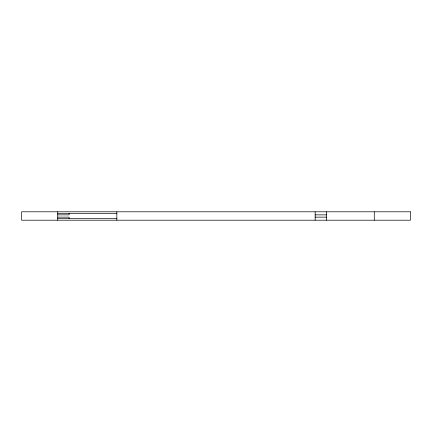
<?xml version="1.0" encoding="UTF-8"?>
<svg xmlns="http://www.w3.org/2000/svg" width="432" height="432" viewBox="0 0 432 432"><rect width="100%" height="100%" fill="white"/><g stroke="black" fill="none" stroke-linecap="round" stroke-linejoin="round"><path stroke-width="0.65" d="M57.731 213.359L116.845 213.359M57.731 214.866L69.109 214.866L69.109 213.359M315.155 214.866L326.533 214.866M57.731 217.134L69.109 217.134L69.109 218.641M315.155 217.134L326.533 217.134M57.731 218.641L116.845 218.641M374.269 211.793L374.269 220.207M326.533 211.793L326.533 220.207M315.155 211.793L315.155 220.207M116.845 211.793L116.845 220.207M57.731 211.793L57.731 220.207M410.4 211.793L21.6 211.793L21.6 220.207L410.4 220.207L410.4 211.793"/></g></svg>
